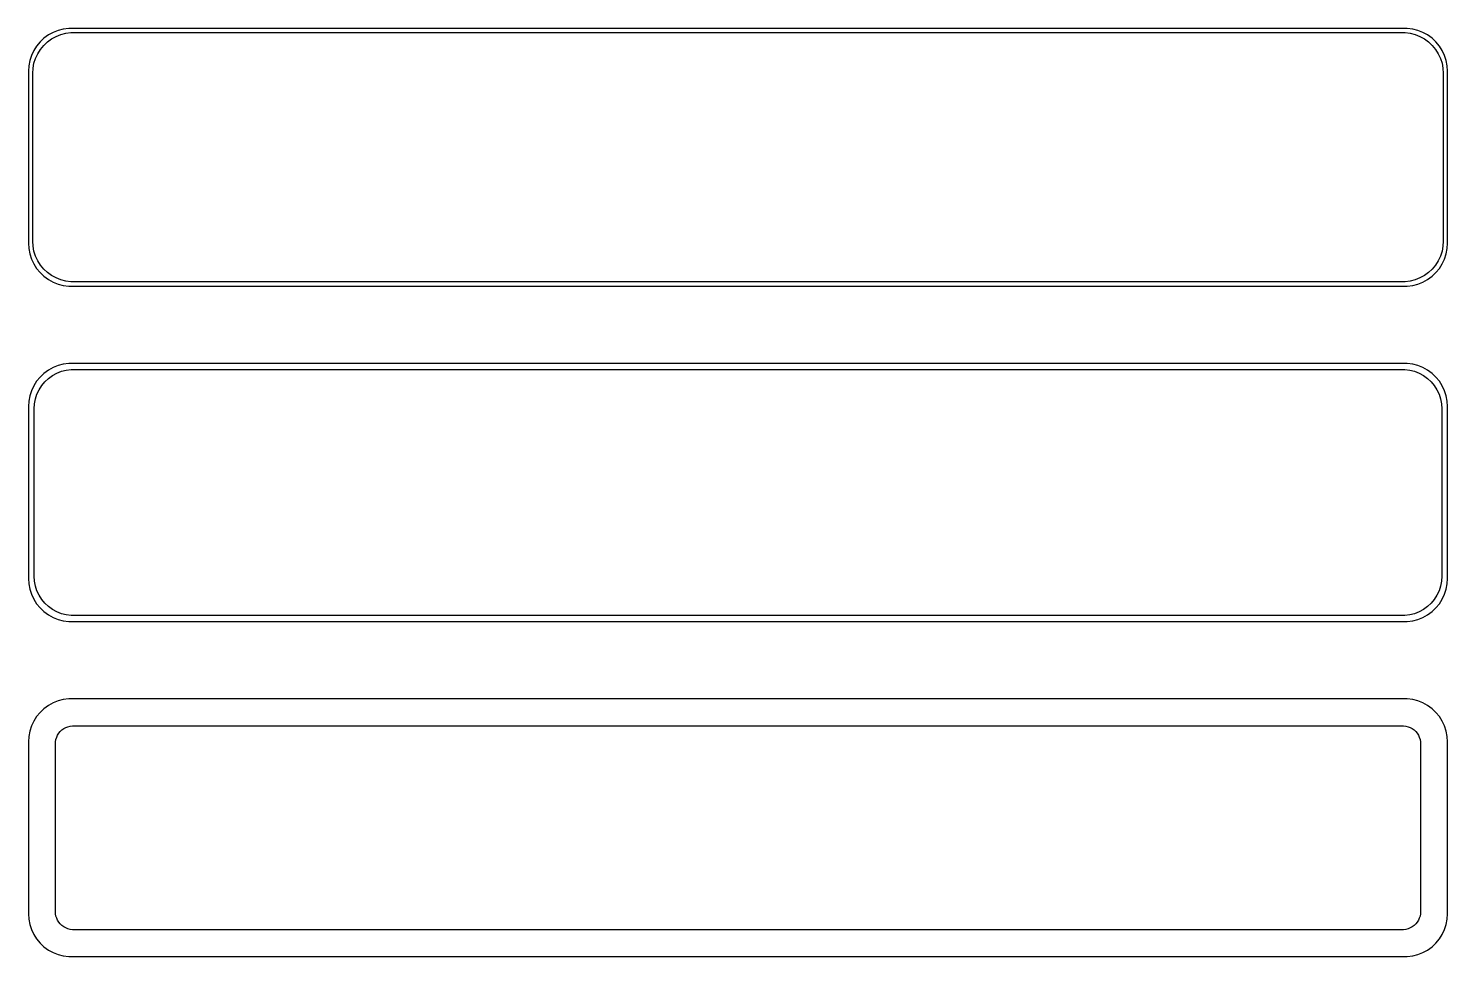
# Model space of a CAD drawing. Header units: metres. Extents: x -82 to 82, y 102 to 210.
import ezdxf

# ---------------------------------------------------------------- set-up
doc = ezdxf.new("R2010")
doc.units = ezdxf.units.M

msp = doc.modelspace()

# ---------------------------------------------------------------- linework, layer by layer
for p, q in [((-79.0451, 209.755), (-79.6289, 209.524)), ((-78.4369, 209.911), (-79.0451, 209.755)), ((-77.8139, 209.99), (-78.4369, 209.911)), ((77.8139, 209.99), (-77.8139, 209.99)), ((78.4369, 209.911), (77.8139, 209.99)), ((79.0451, 209.755), (78.4369, 209.911)), ((79.6289, 209.524), (79.0451, 209.755)), ((-81.5451, 207.939), (-81.8815, 207.409)), ((-81.1448, 208.423), (-81.5451, 207.939)), ((-80.6871, 208.853), (-81.1448, 208.423)), ((-81.0928, 207.542), (-80.7126, 208.002)), ((-80.7126, 208.002), (-80.2778, 208.41)), ((-80.1791, 209.222), (-80.6871, 208.853)), ((-80.2778, 208.41), (-79.7952, 208.761)), ((-79.6289, 209.524), (-80.1791, 209.222)), ((-79.7952, 208.761), (-79.2724, 209.048)), ((-79.2724, 209.048), (-78.7178, 209.268)), ((-78.7178, 209.268), (-78.1401, 209.416)), ((-78.1401, 209.416), (-77.5482, 209.491)), ((-77.5482, 209.491), (77.5482, 209.491)), ((77.5482, 209.491), (78.1401, 209.416)), ((78.1401, 209.416), (78.7178, 209.268)), ((78.7178, 209.268), (79.2724, 209.048)), ((79.2724, 209.048), (79.7952, 208.761)), ((80.1791, 209.222), (79.6289, 209.524)), ((79.7952, 208.761), (80.2778, 208.41)), ((80.6871, 208.853), (80.1791, 209.222)), ((80.2778, 208.41), (80.7126, 208.002)), ((81.1448, 208.423), (80.6871, 208.853)), ((80.7126, 208.002), (81.0928, 207.542)), ((81.5451, 207.939), (81.1448, 208.423)), ((81.8815, 207.409), (81.5451, 207.939)), ((-82.1489, 206.841), (-82.3429, 206.243)), ((-81.8815, 207.409), (-82.1489, 206.841)), ((-81.8508, 205.931), (-81.6664, 206.499)), ((-81.6664, 206.499), (-81.4125, 207.038)), ((-81.4125, 207.038), (-81.0928, 207.542)), ((81.0928, 207.542), (81.4125, 207.038)), ((81.4125, 207.038), (81.6664, 206.499)), ((81.6664, 206.499), (81.8508, 205.931)), ((82.1489, 206.841), (81.8815, 207.409)), ((82.3429, 206.243), (82.1489, 206.841)), ((-82.4606, 205.627), (-82.5, 205)), ((-82.5, 205), (-82.5, 185)), ((-82.3429, 206.243), (-82.4606, 205.627)), ((-82, 204.75), (-81.9625, 205.345)), ((-82, 185.25), (-82, 204.75)), ((-81.9625, 205.345), (-81.8508, 205.931)), ((81.8508, 205.931), (81.9625, 205.345)), ((81.9625, 205.345), (82, 204.75)), ((82, 204.75), (82, 185.25)), ((82.4606, 205.627), (82.3429, 206.243)), ((82.5, 205), (82.4606, 205.627)), ((82.5, 185), (82.5, 205)), ((-82.5, 185), (-82.4606, 184.373)), ((-81.9625, 184.655), (-82, 185.25)), ((82, 185.25), (81.9625, 184.655)), ((82.4606, 184.373), (82.5, 185)), ((-82.4606, 184.373), (-82.3429, 183.757)), ((-82.3429, 183.757), (-82.1489, 183.159)), ((-82.1489, 183.159), (-81.8815, 182.591)), ((-81.8508, 184.069), (-81.9625, 184.655)), ((-81.6664, 183.501), (-81.8508, 184.069)), ((-81.4125, 182.962), (-81.6664, 183.501)), ((81.6664, 183.501), (81.4125, 182.962)), ((81.8508, 184.069), (81.6664, 183.501)), ((81.9625, 184.655), (81.8508, 184.069)), ((81.8815, 182.591), (82.1489, 183.159)), ((82.1489, 183.159), (82.3429, 183.757)), ((82.3429, 183.757), (82.4606, 184.373)), ((-81.8815, 182.591), (-81.5451, 182.061)), ((-81.5451, 182.061), (-81.1448, 181.577)), ((-81.0928, 182.458), (-81.4125, 182.962)), ((-81.1448, 181.577), (-80.6871, 181.147)), ((-80.7126, 181.998), (-81.0928, 182.458)), ((-80.2778, 181.59), (-80.7126, 181.998)), ((-79.7952, 181.239), (-80.2778, 181.59)), ((80.2778, 181.59), (79.7952, 181.239)), ((80.7126, 181.998), (80.2778, 181.59)), ((80.6871, 181.147), (81.1448, 181.577)), ((81.0928, 182.458), (80.7126, 181.998)), ((81.4125, 182.962), (81.0928, 182.458)), ((81.1448, 181.577), (81.5451, 182.061)), ((81.5451, 182.061), (81.8815, 182.591)), ((-80.6871, 181.147), (-80.1791, 180.778)), ((-80.1791, 180.778), (-79.6289, 180.476)), ((-79.2724, 180.952), (-79.7952, 181.239)), ((-79.6289, 180.476), (-79.0451, 180.245)), ((-78.7178, 180.732), (-79.2724, 180.952)), ((-79.0451, 180.245), (-78.4369, 180.089)), ((-78.1401, 180.584), (-78.7178, 180.732)), ((-78.4369, 180.089), (-77.8139, 180.01)), ((-77.5482, 180.509), (-78.1401, 180.584)), ((-77.8139, 180.01), (77.8139, 180.01)), ((77.5482, 180.509), (-77.5482, 180.509)), ((78.1401, 180.584), (77.5482, 180.509)), ((77.8139, 180.01), (78.4369, 180.089)), ((78.7178, 180.732), (78.1401, 180.584)), ((78.4369, 180.089), (79.0451, 180.245)), ((79.2724, 180.952), (78.7178, 180.732)), ((79.0451, 180.245), (79.6289, 180.476)), ((79.7952, 181.239), (79.2724, 180.952)), ((79.6289, 180.476), (80.1791, 180.778)), ((80.1791, 180.778), (80.6871, 181.147)), ((-80.1791, 170.222), (-80.6871, 169.853)), ((-79.6289, 170.524), (-80.1791, 170.222)), ((-79.0451, 170.755), (-79.6289, 170.524)), ((-79.1994, 169.893), (-78.6648, 170.104)), ((-78.4369, 170.911), (-79.0451, 170.755)), ((-78.6648, 170.104), (-78.1079, 170.247)), ((-77.8139, 170.99), (-78.4369, 170.911)), ((-78.1079, 170.247), (-77.5375, 170.319)), ((77.8139, 170.99), (-77.8139, 170.99)), ((-77.5375, 170.319), (77.5375, 170.319)), ((77.5375, 170.319), (78.1079, 170.247)), ((78.4369, 170.911), (77.8139, 170.99)), ((78.1079, 170.247), (78.6648, 170.104)), ((79.0451, 170.755), (78.4369, 170.911)), ((78.6648, 170.104), (79.1994, 169.893)), ((79.6289, 170.524), (79.0451, 170.755)), ((80.1791, 170.222), (79.6289, 170.524)), ((80.6871, 169.853), (80.1791, 170.222)), ((-81.8815, 168.409), (-82.1489, 167.841)), ((-81.5451, 168.939), (-81.8815, 168.409)), ((-81.1448, 169.423), (-81.5451, 168.939)), ((-81.2621, 167.956), (-80.954, 168.441)), ((-80.6871, 169.853), (-81.1448, 169.423)), ((-80.954, 168.441), (-80.5875, 168.884)), ((-80.5875, 168.884), (-80.1684, 169.278)), ((-80.1684, 169.278), (-79.7032, 169.616)), ((-79.7032, 169.616), (-79.1994, 169.893)), ((79.1994, 169.893), (79.7032, 169.616)), ((79.7032, 169.616), (80.1684, 169.278)), ((80.1684, 169.278), (80.5875, 168.884)), ((80.5875, 168.884), (80.954, 168.441)), ((81.1448, 169.423), (80.6871, 169.853)), ((80.954, 168.441), (81.2621, 167.956)), ((81.5451, 168.939), (81.1448, 169.423)), ((81.8815, 168.409), (81.5451, 168.939)), ((82.1489, 167.841), (81.8815, 168.409)), ((-82.3429, 167.243), (-82.4606, 166.627)), ((-82.1489, 167.841), (-82.3429, 167.243)), ((-81.7923, 166.324), (-81.6846, 166.889)), ((-81.6846, 166.889), (-81.5069, 167.435)), ((-81.5069, 167.435), (-81.2621, 167.956)), ((81.2621, 167.956), (81.5069, 167.435)), ((81.5069, 167.435), (81.6846, 166.889)), ((81.6846, 166.889), (81.7923, 166.324)), ((82.3429, 167.243), (82.1489, 167.841)), ((82.4606, 166.627), (82.3429, 167.243)), ((-82.4606, 166.627), (-82.5, 166)), ((-82.5, 166), (-82.5, 146)), ((-81.8284, 165.75), (-81.7923, 166.324)), ((-81.8284, 146.25), (-81.8284, 165.75)), ((81.7923, 166.324), (81.8284, 165.75)), ((81.8284, 165.75), (81.8284, 146.25)), ((82.5, 166), (82.4606, 166.627)), ((82.5, 146), (82.5, 166)), ((-82.5, 146), (-82.4606, 145.373)), ((-82.4606, 145.373), (-82.3429, 144.757)), ((-81.7923, 145.676), (-81.8284, 146.25)), ((-81.6846, 145.111), (-81.7923, 145.676)), ((81.7923, 145.676), (81.6846, 145.111)), ((81.8284, 146.25), (81.7923, 145.676)), ((82.3429, 144.757), (82.4606, 145.373)), ((82.4606, 145.373), (82.5, 146)), ((-82.3429, 144.757), (-82.1489, 144.159)), ((-82.1489, 144.159), (-81.8815, 143.591)), ((-81.8815, 143.591), (-81.5451, 143.061)), ((-81.5069, 144.565), (-81.6846, 145.111)), ((-81.2621, 144.044), (-81.5069, 144.565)), ((-80.954, 143.559), (-81.2621, 144.044)), ((-80.5875, 143.116), (-80.954, 143.559)), ((80.954, 143.559), (80.5875, 143.116)), ((81.2621, 144.044), (80.954, 143.559)), ((81.5069, 144.565), (81.2621, 144.044)), ((81.6846, 145.111), (81.5069, 144.565)), ((81.5451, 143.061), (81.8815, 143.591)), ((81.8815, 143.591), (82.1489, 144.159)), ((82.1489, 144.159), (82.3429, 144.757)), ((-81.5451, 143.061), (-81.1448, 142.577)), ((-81.1448, 142.577), (-80.6871, 142.147)), ((-80.6871, 142.147), (-80.1791, 141.778)), ((-80.1684, 142.722), (-80.5875, 143.116)), ((-79.7032, 142.384), (-80.1684, 142.722)), ((-79.1994, 142.107), (-79.7032, 142.384)), ((-78.6648, 141.896), (-79.1994, 142.107)), ((79.1994, 142.107), (78.6648, 141.896)), ((79.7032, 142.384), (79.1994, 142.107)), ((80.1684, 142.722), (79.7032, 142.384)), ((80.5875, 143.116), (80.1684, 142.722)), ((80.1791, 141.778), (80.6871, 142.147)), ((80.6871, 142.147), (81.1448, 142.577)), ((81.1448, 142.577), (81.5451, 143.061)), ((-80.1791, 141.778), (-79.6289, 141.476)), ((-79.6289, 141.476), (-79.0451, 141.245)), ((-79.0451, 141.245), (-78.4369, 141.089)), ((-78.1079, 141.753), (-78.6648, 141.896)), ((-78.4369, 141.089), (-77.8139, 141.01)), ((-77.5375, 141.681), (-78.1079, 141.753)), ((-77.8139, 141.01), (77.8139, 141.01)), ((77.5375, 141.681), (-77.5375, 141.681)), ((78.1079, 141.753), (77.5375, 141.681)), ((77.8139, 141.01), (78.4369, 141.089)), ((78.6648, 141.896), (78.1079, 141.753)), ((78.4369, 141.089), (79.0451, 141.245)), ((79.0451, 141.245), (79.6289, 141.476)), ((79.6289, 141.476), (80.1791, 141.778)), ((-81.1448, 130.423), (-81.5451, 129.939)), ((-80.6871, 130.853), (-81.1448, 130.423)), ((-80.1791, 131.222), (-80.6871, 130.853)), ((-79.6289, 131.524), (-80.1791, 131.222)), ((-79.0451, 131.755), (-79.6289, 131.524)), ((-78.4369, 131.911), (-79.0451, 131.755)), ((-77.8139, 131.99), (-78.4369, 131.911)), ((77.8139, 131.99), (-77.8139, 131.99)), ((78.4369, 131.911), (77.8139, 131.99)), ((79.0451, 131.755), (78.4369, 131.911)), ((79.6289, 131.524), (79.0451, 131.755)), ((80.1791, 131.222), (79.6289, 131.524)), ((80.6871, 130.853), (80.1791, 131.222)), ((81.1448, 130.423), (80.6871, 130.853)), ((81.5451, 129.939), (81.1448, 130.423)), ((-82.1489, 128.841), (-82.3429, 128.243)), ((-81.8815, 129.409), (-82.1489, 128.841)), ((-81.5451, 129.939), (-81.8815, 129.409)), ((-78.1482, 128.659), (-77.9019, 128.756)), ((-77.9019, 128.756), (-77.6453, 128.822)), ((-77.6453, 128.822), (-77.3825, 128.855)), ((-77.3825, 128.855), (77.3825, 128.855)), ((77.3825, 128.855), (77.6453, 128.822)), ((77.6453, 128.822), (77.9019, 128.756)), ((77.9019, 128.756), (78.1482, 128.659)), ((81.8815, 129.409), (81.5451, 129.939)), ((82.1489, 128.841), (81.8815, 129.409)), ((82.3429, 128.243), (82.1489, 128.841)), ((-82.4606, 127.627), (-82.5, 127)), ((-82.3429, 128.243), (-82.4606, 127.627)), ((-79.343, 127.014), (-79.2934, 127.275)), ((-79.2934, 127.275), (-79.2115, 127.527)), ((-79.2115, 127.527), (-79.0987, 127.766)), ((-79.0987, 127.766), (-78.9567, 127.99)), ((-78.9567, 127.99), (-78.7879, 128.194)), ((-78.7879, 128.194), (-78.5947, 128.375)), ((-78.5947, 128.375), (-78.3804, 128.531)), ((-78.3804, 128.531), (-78.1482, 128.659)), ((78.1482, 128.659), (78.3804, 128.531)), ((78.3804, 128.531), (78.5947, 128.375)), ((78.5947, 128.375), (78.7879, 128.194)), ((78.7879, 128.194), (78.9567, 127.99)), ((78.9567, 127.99), (79.0987, 127.766)), ((79.0987, 127.766), (79.2115, 127.527)), ((79.2115, 127.527), (79.2934, 127.275)), ((79.2934, 127.275), (79.343, 127.014)), ((82.4606, 127.627), (82.3429, 128.243)), ((82.5, 127), (82.4606, 127.627)), ((-82.5, 127), (-82.5, 107)), ((-79.3596, 126.75), (-79.343, 127.014)), ((-79.3596, 107.25), (-79.3596, 126.75)), ((79.343, 127.014), (79.3596, 126.75)), ((79.3596, 126.75), (79.3596, 107.25)), ((82.5, 107), (82.5, 127)), ((-79.343, 106.986), (-79.3596, 107.25)), ((79.3596, 107.25), (79.343, 106.986)), ((-82.5, 107), (-82.4606, 106.373)), ((-82.4606, 106.373), (-82.3429, 105.757)), ((-82.3429, 105.757), (-82.1489, 105.159)), ((-79.2934, 106.725), (-79.343, 106.986)), ((-79.2115, 106.473), (-79.2934, 106.725)), ((-79.0987, 106.234), (-79.2115, 106.473)), ((-78.9567, 106.01), (-79.0987, 106.234)), ((-78.7879, 105.806), (-78.9567, 106.01)), ((-78.5947, 105.625), (-78.7879, 105.806)), ((-78.3804, 105.469), (-78.5947, 105.625)), ((78.5947, 105.625), (78.3804, 105.469)), ((78.7879, 105.806), (78.5947, 105.625)), ((78.9567, 106.01), (78.7879, 105.806)), ((79.0987, 106.234), (78.9567, 106.01)), ((79.2115, 106.473), (79.0987, 106.234)), ((79.2934, 106.725), (79.2115, 106.473)), ((79.343, 106.986), (79.2934, 106.725)), ((82.1489, 105.159), (82.3429, 105.757)), ((82.3429, 105.757), (82.4606, 106.373)), ((82.4606, 106.373), (82.5, 107)), ((-82.1489, 105.159), (-81.8815, 104.591)), ((-81.8815, 104.591), (-81.5451, 104.061)), ((-81.5451, 104.061), (-81.1448, 103.577)), ((-78.1482, 105.341), (-78.3804, 105.469)), ((-77.9019, 105.244), (-78.1482, 105.341)), ((-77.6453, 105.178), (-77.9019, 105.244)), ((-77.3825, 105.145), (-77.6453, 105.178)), ((77.3825, 105.145), (-77.3825, 105.145)), ((77.6453, 105.178), (77.3825, 105.145)), ((77.9019, 105.244), (77.6453, 105.178)), ((78.1482, 105.341), (77.9019, 105.244)), ((78.3804, 105.469), (78.1482, 105.341)), ((81.1448, 103.577), (81.5451, 104.061)), ((81.5451, 104.061), (81.8815, 104.591)), ((81.8815, 104.591), (82.1489, 105.159)), ((-81.1448, 103.577), (-80.6871, 103.147)), ((-80.6871, 103.147), (-80.1791, 102.778)), ((-80.1791, 102.778), (-79.6289, 102.476)), ((-79.6289, 102.476), (-79.0451, 102.245)), ((79.0451, 102.245), (79.6289, 102.476)), ((79.6289, 102.476), (80.1791, 102.778)), ((80.1791, 102.778), (80.6871, 103.147)), ((80.6871, 103.147), (81.1448, 103.577)), ((-79.0451, 102.245), (-78.4369, 102.089)), ((-78.4369, 102.089), (-77.8139, 102.01)), ((-77.8139, 102.01), (77.8139, 102.01)), ((77.8139, 102.01), (78.4369, 102.089)), ((78.4369, 102.089), (79.0451, 102.245))]:
    msp.add_line(p, q)

doc.saveas('drawing.dxf')
